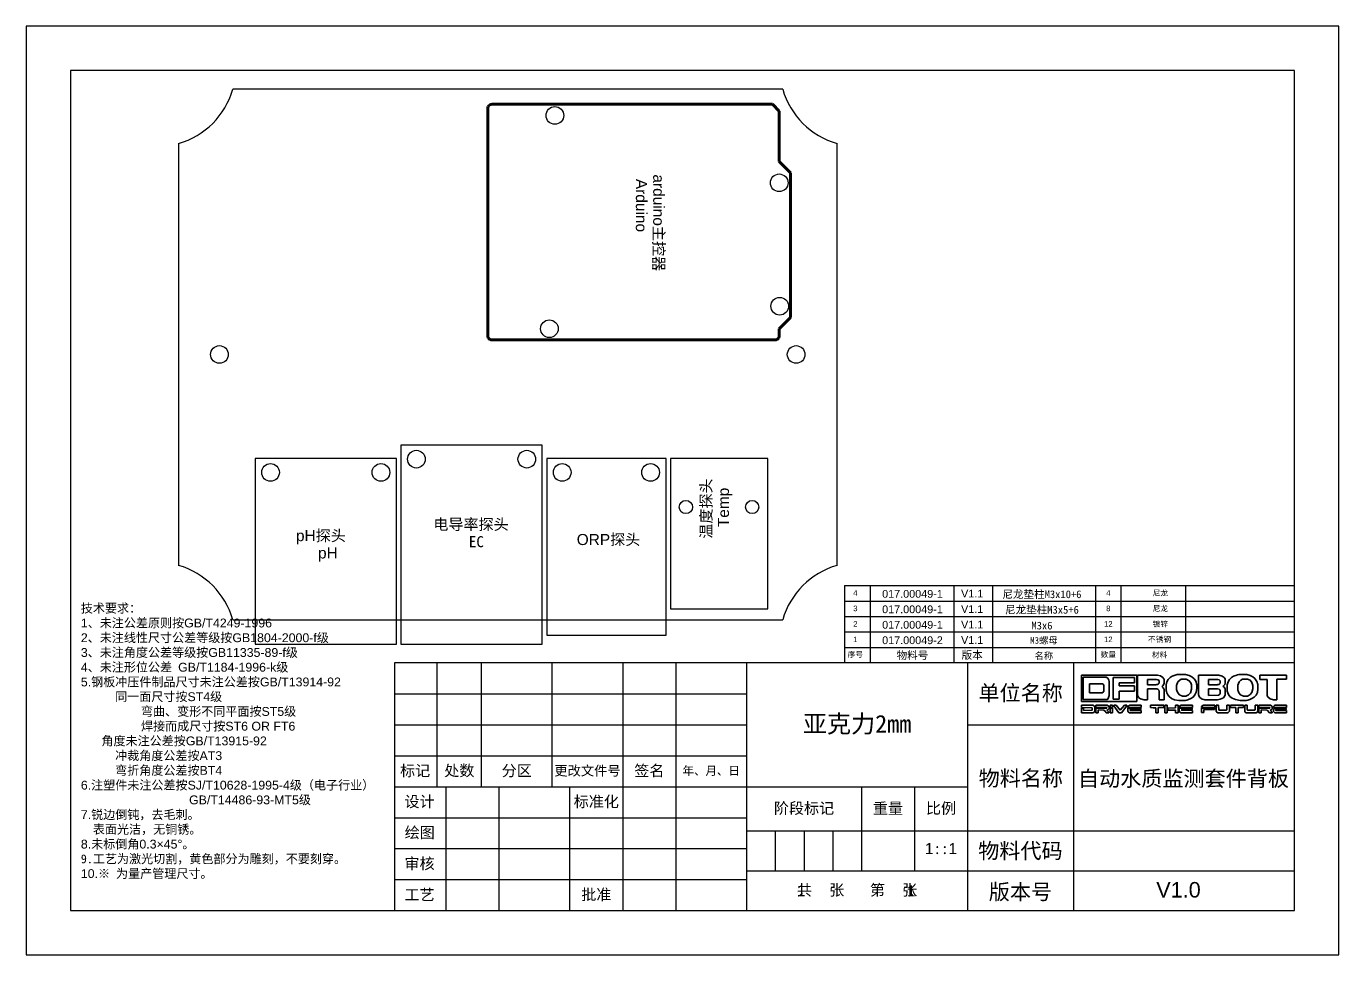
# Model space of a CAD drawing. Header units: millimetres. Extents: x 1706 to 2617, y 1277 to 1487.
# Drawn here: x 2013.2 to 2310.2, y 1276.6 to 1486.6 of the extents above; entities that cross this region are included whole.
import ezdxf

# ---------------------------------------------------------------- set-up
doc = ezdxf.new("R2010")
doc.units = ezdxf.units.MM
doc.layers.add('Engrave', color=2, linetype='Continuous')
doc.layers.add('图层 1', color=7, linetype='Continuous')
doc.layers.add('标注层', color=7, linetype='Continuous', lineweight=18)
doc.styles.get("Standard").update_dxf_attribs({"font": 'arial.ttf'})

msp = doc.modelspace()

# ---------------------------------------------------------------- linework, layer by layer
at = {"lineweight": 30}
for p, q in [((2198.361, 1360.077), (2198.361, 1342.577)), ((2198.361, 1360.077), (2300.205, 1360.077)), ((2198.361, 1360.077), (2300.205, 1360.077)), ((2204.195, 1360.077), (2204.195, 1342.577)), ((2223.133, 1360.077), (2223.133, 1342.577)), ((2231.839, 1360.077), (2231.839, 1342.577)), ((2255.175, 1360.077), (2255.175, 1342.577)), ((2260.919, 1360.077), (2260.919, 1342.577)), ((2275.548, 1360.077), (2275.548, 1342.577)), ((2198.361, 1356.577), (2300.205, 1356.577)), ((2198.361, 1356.577), (2300.205, 1356.577)), ((2198.361, 1353.077), (2300.205, 1353.077)), ((2198.361, 1353.077), (2300.205, 1353.077)), ((2198.361, 1349.577), (2300.205, 1349.577)), ((2198.361, 1346.077), (2300.205, 1346.077)), ((2106.205, 1314.577), (2106.205, 1342.577)), ((2116.205, 1314.577), (2116.205, 1342.577)), ((2132.205, 1314.577), (2132.205, 1342.577)), ((2148.205, 1342.577), (2148.205, 1286.577)), ((2160.205, 1342.577), (2160.205, 1286.577)), ((2176.205, 1342.577), (2176.205, 1286.577)), ((2226.205, 1342.577), (2226.205, 1286.577)), ((2250.205, 1342.577), (2250.205, 1286.577)), ((2096.518, 1335.577), (2176.205, 1335.577)), ((2096.518, 1328.577), (2176.205, 1328.577)), ((2226.205, 1328.577), (2300.205, 1328.577)), ((2096.518, 1321.577), (2176.205, 1321.577)), ((2096.518, 1314.577), (2226.205, 1314.577)), ((2108.205, 1286.577), (2108.205, 1314.577)), ((2120.205, 1286.577), (2120.205, 1314.577)), ((2136.205, 1286.577), (2136.205, 1314.577)), ((2202.205, 1314.577), (2202.205, 1295.577)), ((2214.205, 1314.577), (2214.205, 1295.577)), ((2096.518, 1307.577), (2176.205, 1307.577)), ((2176.205, 1304.577), (2226.205, 1304.577)), ((2182.705, 1304.577), (2182.705, 1295.577)), ((2189.205, 1304.577), (2189.205, 1295.577)), ((2195.705, 1304.577), (2195.705, 1295.577)), ((2226.205, 1304.577), (2300.205, 1304.577)), ((2096.518, 1300.577), (2176.205, 1300.577)), ((2176.205, 1295.577), (2226.205, 1295.577)), ((2226.205, 1295.577), (2300.205, 1295.577)), ((2096.518, 1293.577), (2176.205, 1293.577))]:
    msp.add_line(p, q, dxfattribs=at)
msp.add_lwpolyline([(2013.205, 1276.577), (2310.205, 1276.577), (2310.205, 1486.577), (2013.205, 1486.577)], close=True)
for points in [[(2023.205, 1286.577), (2300.205, 1286.577), (2300.205, 1476.577), (2023.205, 1476.577)], [(2300.205, 1342.577), (2096.518, 1342.577), (2096.518, 1286.577), (2300.205, 1286.577)]]:
    msp.add_lwpolyline(points, close=True, dxfattribs=at)
for points in [[(2184.381, 1472.34), (2059.964, 1472.34)], [(2047.672, 1460.048), (2047.672, 1364.631)], [(2196.672, 1364.631), (2196.672, 1460.048)], [(2059.964, 1352.34), (2184.381, 1352.34)]]:
    msp.add_lwpolyline(points)
for centre, radius in [((2132.825, 1466.401), 2), ((2183.587, 1451.168), 2), ((2183.697, 1423.259), 2), ((2131.583, 1418.172), 2), ((2056.922, 1412.34), 2), ((2187.422, 1412.34), 2), ((2101.477, 1388.666), 2), ((2126.477, 1388.666), 2), ((2068.477, 1385.666), 2), ((2093.477, 1385.666), 2), ((2134.477, 1385.666), 2), ((2154.477, 1385.666), 2), ((2162.477, 1377.84), 1.5), ((2177.477, 1377.84), 1.5)]:
    msp.add_circle(centre, radius)
for centre, start, end in [((2042.672, 1477.34), 286.12762, 343.87238), ((2201.672, 1477.34), 196.12762, 253.87238), ((2042.672, 1347.34), 16.12762, 73.87238), ((2201.672, 1347.34), 106.12762, 163.87238)]:
    msp.add_arc(centre, 18, start, end)
at = {"layer": 'Engrave'}
for p, q in [((2157.977, 1388.84), (2130.977, 1388.84)), ((2130.977, 1388.84), (2130.977, 1348.84)), ((2157.977, 1348.84), (2157.977, 1388.84)), ((2130.977, 1348.84), (2157.977, 1348.84))]:
    msp.add_line(p, q, dxfattribs=at)
at = {"layer": 'Engrave', "lineweight": 211}
for points in [[(2117.617, 1467.917), (2117.66, 1468.192)], [(2117.617, 1416.627), (2117.617, 1467.917)], [(2117.66, 1468.192), (2117.744, 1468.425)], [(2117.744, 1468.425), (2117.914, 1468.636)], [(2117.914, 1468.636), (2118.125, 1468.784)], [(2118.125, 1468.784), (2118.358, 1468.89)], [(2118.358, 1468.89), (2118.612, 1468.933)], [(2118.612, 1468.933), (2182.09, 1468.933)], [(2182.09, 1468.933), (2183.613, 1467.409)], [(2183.613, 1467.409), (2183.613, 1455.983)], [(2183.613, 1455.983), (2186.152, 1453.444)], [(2186.152, 1453.444), (2186.152, 1420.711)], [(2186.152, 1420.711), (2183.613, 1418.172)], [(2183.613, 1418.172), (2183.613, 1416.627)], [(2117.66, 1416.373), (2117.617, 1416.627)], [(2117.744, 1416.14), (2117.66, 1416.373)], [(2117.914, 1415.929), (2117.744, 1416.14)], [(2118.125, 1415.76), (2117.914, 1415.929)], [(2118.358, 1415.675), (2118.125, 1415.76)], [(2118.612, 1415.633), (2118.358, 1415.675)], [(2182.618, 1415.633), (2118.612, 1415.633)], [(2182.872, 1415.675), (2182.618, 1415.633)], [(2183.105, 1415.76), (2182.872, 1415.675)], [(2183.317, 1415.929), (2183.105, 1415.76)], [(2183.486, 1416.14), (2183.317, 1415.929)], [(2183.571, 1416.373), (2183.486, 1416.14)], [(2183.613, 1416.627), (2183.571, 1416.373)]]:
    msp.add_lwpolyline(points, dxfattribs=at)
at = {"layer": 'Engrave'}
for points in [[(2097.977, 1346.84), (2129.977, 1346.84), (2129.977, 1391.84), (2097.977, 1391.84)], [(2064.977, 1346.84), (2096.977, 1346.84), (2096.977, 1388.84), (2064.977, 1388.84)], [(2158.977, 1354.84), (2180.977, 1354.84), (2180.977, 1388.84), (2158.977, 1388.84)]]:
    msp.add_lwpolyline(points, close=True, dxfattribs=at)
at = {"layer": '图层 1', "color": 30, "lineweight": 35}
for p, q in [((2252.025, 1339.83), (2252.025, 1333.818)), ((2264.513, 1339.83), (2252.025, 1339.83)), ((2264.513, 1333.818), (2264.513, 1339.83)), ((2259.179, 1334.358), (2259.179, 1339.279)), ((2259.179, 1339.279), (2263.984, 1339.279)), ((2263.984, 1338.094), (2260.534, 1338.084)), ((2260.534, 1338.084), (2260.534, 1337.364)), ((2260.534, 1337.364), (2263.984, 1337.364)), ((2263.984, 1339.279), (2263.984, 1338.094)), ((2263.984, 1337.364), (2263.984, 1336.157)), ((2252.025, 1333.818), (2264.513, 1333.818)), ((2260.523, 1334.358), (2259.179, 1334.358)), ((2263.984, 1336.157), (2260.523, 1336.157)), ((2260.523, 1336.157), (2260.523, 1334.358))]:
    msp.add_line(p, q, dxfattribs=at)
at = {"layer": '图层 1', "color": 140, "lineweight": 35}
for p, q in [((2258.514, 1332.996), (2258.514, 1332.484)), ((2259.03, 1332.996), (2258.514, 1332.996)), ((2258.514, 1332.484), (2259.03, 1332.484)), ((2258.514, 1332.321), (2258.514, 1331.325)), ((2258.974, 1332.321), (2258.514, 1332.321)), ((2258.514, 1331.325), (2258.974, 1331.325)), ((2258.974, 1331.325), (2258.974, 1332.321)), ((2259.03, 1332.484), (2259.03, 1332.996)), ((2259.28, 1332.996), (2259.28, 1332.869)), ((2259.808, 1332.996), (2259.28, 1332.996)), ((2259.28, 1332.869), (2260.474, 1331.325)), ((2260.768, 1331.9), (2259.808, 1332.996)), ((2260.474, 1331.325), (2261.07, 1331.325)), ((2261.724, 1332.996), (2260.768, 1331.9)), ((2261.07, 1331.325), (2262.256, 1332.873)), ((2262.256, 1332.996), (2261.724, 1332.996)), ((2262.256, 1332.873), (2262.256, 1332.996)), ((2270.865, 1332.996), (2270.865, 1331.325)), ((2271.388, 1332.996), (2270.865, 1332.996)), ((2270.865, 1331.325), (2271.388, 1331.325)), ((2271.388, 1331.325), (2271.388, 1332.996)), ((2273.246, 1332.384), (2271.531, 1332.376)), ((2271.531, 1332.376), (2271.531, 1331.9)), ((2271.531, 1331.9), (2273.246, 1331.9)), ((2273.833, 1332.996), (2273.246, 1332.996)), ((2273.246, 1332.996), (2273.246, 1332.384)), ((2273.246, 1331.9), (2273.246, 1331.325)), ((2273.246, 1331.325), (2273.833, 1331.325)), ((2273.833, 1331.325), (2273.833, 1332.996)), ((2279.171, 1332.313), (2279.171, 1331.345)), ((2282.092, 1332.313), (2279.171, 1332.313)), ((2279.171, 1331.345), (2279.639, 1331.345)), ((2279.639, 1332.007), (2282.092, 1332.011)), ((2279.639, 1331.345), (2279.639, 1332.007)), ((2282.092, 1332.011), (2282.092, 1332.313)), ((2285.704, 1333.011), (2285.704, 1332.484)), ((2288.668, 1333.011), (2285.704, 1333.011)), ((2285.704, 1332.484), (2286.906, 1332.484)), ((2286.906, 1332.484), (2286.906, 1331.325)), ((2286.906, 1331.325), (2287.434, 1331.325)), ((2287.434, 1331.325), (2287.434, 1332.484)), ((2287.434, 1332.484), (2288.668, 1332.484)), ((2288.668, 1332.484), (2288.668, 1333.011))]:
    msp.add_line(p, q, dxfattribs=at)
at = {"layer": '图层 1', "color": 30, "lineweight": 35}
for points in [[(2269.212, 1339.83), (2269.212, 1339.83), (2264.661, 1339.83), (2264.661, 1339.83)], [(2264.661, 1339.83), (2264.661, 1339.83), (2264.661, 1335.247), (2264.661, 1335.247)], [(2270.704, 1338.803), (2270.704, 1338.803), (2270.292, 1339.819), (2269.212, 1339.83)], [(2273.784, 1339.957), (2273.784, 1339.957), (2271.297, 1339.703), (2271.149, 1337.586)], [(2275.509, 1339.957), (2275.509, 1339.957), (2273.784, 1339.957), (2273.784, 1339.957)], [(2278.06, 1337.523), (2278.06, 1337.523), (2278.092, 1339.565), (2275.509, 1339.957)], [(2283.098, 1339.83), (2283.098, 1339.83), (2278.504, 1339.83), (2278.504, 1339.83)], [(2278.504, 1339.83), (2278.504, 1339.83), (2278.504, 1335.353), (2278.504, 1335.353)], [(2284.537, 1338.814), (2284.537, 1338.814), (2284.346, 1339.629), (2283.098, 1339.83)], [(2287.712, 1339.957), (2287.712, 1339.957), (2285.14, 1339.682), (2284.981, 1337.628)], [(2289.405, 1339.957), (2289.405, 1339.957), (2287.712, 1339.957), (2287.712, 1339.957)], [(2291.903, 1337.586), (2291.903, 1337.586), (2291.723, 1339.586), (2289.405, 1339.957)], [(2292.326, 1339.809), (2292.326, 1339.809), (2292.326, 1338.856), (2292.326, 1338.856)], [(2298.316, 1339.809), (2298.316, 1339.809), (2292.326, 1339.809), (2292.326, 1339.809)], [(2298.385, 1339.758), (2298.385, 1339.758), (2298.372, 1339.795), (2298.316, 1339.809)], [(2298.385, 1338.877), (2298.385, 1338.877), (2298.385, 1339.758), (2298.385, 1339.758)], [(2252.39, 1334.274), (2252.39, 1334.274), (2252.39, 1339.385), (2252.39, 1339.385)], [(2252.39, 1339.385), (2252.39, 1339.385), (2257.581, 1339.385), (2257.581, 1339.385)], [(2256.809, 1337.84), (2256.809, 1337.84), (2253.803, 1337.84), (2253.803, 1337.84)], [(2253.803, 1337.84), (2253.803, 1337.84), (2253.803, 1335.787), (2253.803, 1335.787)], [(2257.041, 1337.374), (2257.041, 1337.374), (2257.094, 1337.745), (2256.809, 1337.84)], [(2257.041, 1336.189), (2257.041, 1336.189), (2257.041, 1337.374), (2257.041, 1337.374)], [(2257.581, 1339.385), (2258.168, 1339.147), (2258.271, 1338.195), (2258.271, 1338.195)], [(2258.271, 1338.195), (2258.271, 1338.195), (2258.269, 1335.702), (2258.269, 1335.702)], [(2266.905, 1337.66), (2266.905, 1337.66), (2266.905, 1338.856), (2266.905, 1338.856)], [(2266.905, 1338.856), (2266.905, 1338.856), (2269.001, 1338.856), (2269.001, 1338.856)], [(2268.916, 1337.66), (2268.916, 1337.66), (2266.905, 1337.66), (2266.905, 1337.66)], [(2266.905, 1334.242), (2266.905, 1334.242), (2266.905, 1336.739), (2266.905, 1336.739)], [(2266.905, 1336.739), (2266.905, 1336.739), (2268.948, 1336.739), (2268.948, 1336.739)], [(2269.561, 1338.02), (2269.445, 1337.692), (2268.916, 1337.66), (2268.916, 1337.66)], [(2268.948, 1336.739), (2268.948, 1336.739), (2269.53, 1336.612), (2269.604, 1336.115)], [(2269.001, 1338.856), (2269.434, 1338.824), (2269.561, 1338.528), (2269.561, 1338.528)], [(2269.561, 1338.528), (2269.561, 1338.528), (2269.561, 1338.02), (2269.561, 1338.02)], [(2270.165, 1337.247), (2270.165, 1337.247), (2270.577, 1337.427), (2270.704, 1337.988)], [(2270.704, 1336.538), (2270.704, 1336.538), (2270.704, 1336.782), (2270.165, 1337.247)], [(2270.704, 1337.988), (2270.704, 1337.988), (2270.704, 1338.803), (2270.704, 1338.803)], [(2270.704, 1334.242), (2270.704, 1334.242), (2270.704, 1336.538), (2270.704, 1336.538)], [(2271.149, 1337.586), (2271.149, 1337.586), (2271.149, 1336.454), (2271.149, 1336.454)], [(2273.52, 1337.491), (2273.752, 1338.793), (2274.737, 1338.941), (2274.737, 1338.941)], [(2273.52, 1336.538), (2273.52, 1336.538), (2273.52, 1337.491), (2273.52, 1337.491)], [(2274.885, 1335.078), (2273.731, 1335.152), (2273.52, 1336.538), (2273.52, 1336.538)], [(2274.737, 1338.941), (2274.737, 1338.941), (2275.689, 1338.941), (2275.689, 1338.941)], [(2275.372, 1334.062), (2275.372, 1334.062), (2278.102, 1334.326), (2278.06, 1336.824)], [(2276.906, 1336.676), (2276.8, 1335.247), (2275.583, 1335.078), (2275.583, 1335.078)], [(2275.689, 1338.941), (2276.896, 1338.57), (2276.906, 1337.427), (2276.906, 1337.427)], [(2276.906, 1337.427), (2276.906, 1337.427), (2276.906, 1336.676), (2276.906, 1336.676)], [(2278.06, 1336.824), (2278.06, 1336.824), (2278.06, 1337.523), (2278.06, 1337.523)], [(2280.706, 1338.846), (2280.706, 1338.846), (2282.865, 1338.846), (2282.865, 1338.846)], [(2280.706, 1337.65), (2280.706, 1337.65), (2280.706, 1338.846), (2280.706, 1338.846)], [(2282.727, 1337.65), (2282.727, 1337.65), (2280.706, 1337.65), (2280.706, 1337.65)], [(2280.706, 1335.215), (2280.706, 1335.215), (2280.706, 1336.739), (2280.706, 1336.739)], [(2280.706, 1336.739), (2280.706, 1336.739), (2282.759, 1336.739), (2282.759, 1336.739)], [(2283.404, 1338.136), (2283.352, 1337.681), (2282.727, 1337.65), (2282.727, 1337.65)], [(2282.759, 1336.739), (2283.415, 1336.708), (2283.404, 1336.242), (2283.404, 1336.242)], [(2282.865, 1338.846), (2283.33, 1338.771), (2283.404, 1338.454), (2283.404, 1338.454)], [(2283.404, 1338.454), (2283.404, 1338.454), (2283.404, 1338.136), (2283.404, 1338.136)], [(2283.965, 1337.322), (2283.965, 1337.322), (2284.431, 1337.459), (2284.537, 1338.02)], [(2284.537, 1336.623), (2284.537, 1336.623), (2284.452, 1337.068), (2283.965, 1337.322)], [(2284.537, 1338.02), (2284.537, 1338.02), (2284.537, 1338.814), (2284.537, 1338.814)], [(2284.537, 1335.321), (2284.537, 1335.321), (2284.537, 1336.623), (2284.537, 1336.623)], [(2284.981, 1337.628), (2284.981, 1337.628), (2284.981, 1336.496), (2284.981, 1336.496)], [(2287.394, 1337.576), (2287.532, 1338.708), (2288.59, 1338.941), (2288.59, 1338.941)], [(2287.394, 1336.454), (2287.394, 1336.454), (2287.394, 1337.576), (2287.394, 1337.576)], [(2288.59, 1338.941), (2288.59, 1338.941), (2289.564, 1338.941), (2289.564, 1338.941)], [(2289.194, 1334.051), (2289.194, 1334.051), (2291.935, 1334.39), (2291.903, 1336.697)], [(2290.749, 1336.697), (2290.707, 1335.438), (2289.532, 1335.078), (2289.532, 1335.078)], [(2289.564, 1338.941), (2290.495, 1338.814), (2290.749, 1337.449), (2290.749, 1337.449)], [(2290.749, 1337.449), (2290.749, 1337.449), (2290.749, 1336.697), (2290.749, 1336.697)], [(2291.903, 1336.697), (2291.903, 1336.697), (2291.903, 1337.586), (2291.903, 1337.586)], [(2292.326, 1338.856), (2292.326, 1338.856), (2293.977, 1338.856), (2293.977, 1338.856)], [(2293.977, 1338.856), (2293.977, 1338.856), (2293.977, 1335.29), (2293.977, 1335.29)], [(2296.168, 1334.242), (2296.168, 1334.242), (2296.168, 1338.877), (2296.168, 1338.877)], [(2296.168, 1338.877), (2296.168, 1338.877), (2298.385, 1338.877), (2298.385, 1338.877)], [(2257.851, 1334.274), (2257.851, 1334.274), (2252.39, 1334.274), (2252.39, 1334.274)], [(2253.803, 1335.787), (2253.803, 1335.787), (2256.713, 1335.787), (2256.713, 1335.787)], [(2256.713, 1335.787), (2256.713, 1335.787), (2256.988, 1335.85), (2257.041, 1336.189)], [(2258.269, 1335.702), (2258.306, 1335.099), (2257.851, 1334.274), (2257.851, 1334.274)], [(2264.661, 1335.247), (2264.661, 1335.247), (2264.841, 1334.316), (2266.175, 1334.242)], [(2266.175, 1334.242), (2266.175, 1334.242), (2266.905, 1334.242), (2266.905, 1334.242)], [(2269.604, 1336.115), (2269.604, 1336.115), (2269.604, 1334.242), (2269.604, 1334.242)], [(2269.604, 1334.242), (2269.604, 1334.242), (2270.704, 1334.242), (2270.704, 1334.242)], [(2271.149, 1336.454), (2271.149, 1336.454), (2271.16, 1334.379), (2273.985, 1334.062)], [(2273.985, 1334.062), (2273.985, 1334.062), (2275.372, 1334.062), (2275.372, 1334.062)], [(2275.583, 1335.078), (2275.583, 1335.078), (2274.885, 1335.078), (2274.885, 1335.078)], [(2278.504, 1335.353), (2278.504, 1335.353), (2278.536, 1334.39), (2279.912, 1334.242)], [(2279.912, 1334.242), (2279.912, 1334.242), (2282.452, 1334.242), (2282.452, 1334.242)], [(2282.928, 1335.3), (2282.928, 1335.3), (2280.706, 1335.215), (2280.706, 1335.215)], [(2282.452, 1334.242), (2282.452, 1334.242), (2284.304, 1334.199), (2284.537, 1335.321)], [(2283.404, 1335.671), (2283.352, 1335.374), (2282.928, 1335.3), (2282.928, 1335.3)], [(2283.404, 1336.242), (2283.404, 1336.242), (2283.404, 1335.671), (2283.404, 1335.671)], [(2284.981, 1336.496), (2284.981, 1336.496), (2284.738, 1334.475), (2287.871, 1334.051)], [(2288.664, 1335.078), (2287.543, 1335.226), (2287.394, 1336.454), (2287.394, 1336.454)], [(2287.871, 1334.051), (2287.871, 1334.051), (2289.194, 1334.051), (2289.194, 1334.051)], [(2289.532, 1335.078), (2289.532, 1335.078), (2288.664, 1335.078), (2288.664, 1335.078)], [(2293.977, 1335.29), (2293.977, 1335.29), (2294.199, 1334.337), (2295.448, 1334.242)], [(2295.448, 1334.242), (2295.448, 1334.242), (2296.168, 1334.242), (2296.168, 1334.242)]]:
    msp.add_open_spline(points, degree=3, dxfattribs=at)
at = {"layer": '图层 1', "color": 140, "lineweight": 35}
for points in [[(2254.589, 1332.996), (2254.589, 1332.996), (2252.025, 1332.996), (2252.025, 1332.996)], [(2252.025, 1332.996), (2252.025, 1332.996), (2252.025, 1332.472), (2252.025, 1332.472)], [(2252.025, 1332.472), (2252.025, 1332.472), (2254.37, 1332.432), (2254.37, 1332.432)], [(2252.025, 1332.313), (2252.025, 1332.313), (2252.025, 1331.325), (2252.025, 1331.325)], [(2252.446, 1332.309), (2252.446, 1332.309), (2252.025, 1332.313), (2252.025, 1332.313)], [(2252.025, 1331.325), (2252.025, 1331.325), (2254.585, 1331.325), (2254.585, 1331.325)], [(2252.446, 1331.853), (2252.446, 1331.853), (2252.446, 1332.309), (2252.446, 1332.309)], [(2254.323, 1331.904), (2254.323, 1331.904), (2252.446, 1331.853), (2252.446, 1331.853)], [(2254.43, 1331.948), (2254.43, 1331.948), (2254.406, 1331.904), (2254.323, 1331.904)], [(2254.37, 1332.432), (2254.37, 1332.432), (2254.43, 1332.341), (2254.43, 1332.281)], [(2254.43, 1332.281), (2254.43, 1332.281), (2254.43, 1331.948), (2254.43, 1331.948)], [(2254.585, 1331.325), (2254.585, 1331.325), (2254.902, 1331.36), (2255.001, 1331.666)], [(2255.001, 1332.67), (2255.001, 1332.67), (2254.918, 1332.896), (2254.589, 1332.996)], [(2255.001, 1331.666), (2255.001, 1331.666), (2255.001, 1332.67), (2255.001, 1332.67)], [(2257.823, 1332.996), (2257.823, 1332.996), (2255.24, 1332.996), (2255.24, 1332.996)], [(2255.24, 1332.996), (2255.24, 1332.996), (2255.24, 1332.527), (2255.24, 1332.527)], [(2255.24, 1332.527), (2255.24, 1332.527), (2257.704, 1332.531), (2257.704, 1332.531)], [(2255.24, 1332.321), (2255.24, 1332.321), (2255.24, 1331.325), (2255.24, 1331.325)], [(2257.704, 1332.313), (2257.704, 1332.313), (2255.24, 1332.321), (2255.24, 1332.321)], [(2255.24, 1331.325), (2255.24, 1331.325), (2255.771, 1331.325), (2255.771, 1331.325)], [(2255.771, 1331.325), (2255.771, 1331.325), (2255.771, 1331.952), (2255.771, 1331.952)], [(2255.771, 1331.952), (2255.771, 1331.952), (2257.073, 1331.9), (2257.073, 1331.9)], [(2257.073, 1331.9), (2257.073, 1331.9), (2257.494, 1331.491), (2257.494, 1331.491)], [(2257.494, 1331.491), (2257.494, 1331.491), (2257.569, 1331.36), (2257.593, 1331.325)], [(2257.593, 1331.325), (2257.593, 1331.325), (2258.164, 1331.325), (2258.164, 1331.325)], [(2257.704, 1332.531), (2257.704, 1332.531), (2257.704, 1332.313), (2257.704, 1332.313)], [(2257.74, 1331.892), (2257.74, 1331.892), (2258.204, 1331.964), (2258.22, 1332.245)], [(2258.164, 1331.468), (2258.164, 1331.468), (2257.74, 1331.892), (2257.74, 1331.892)], [(2258.22, 1332.67), (2258.22, 1332.67), (2258.125, 1332.928), (2257.823, 1332.996)], [(2258.164, 1331.325), (2258.164, 1331.325), (2258.164, 1331.468), (2258.164, 1331.468)], [(2258.22, 1332.245), (2258.22, 1332.245), (2258.22, 1332.67), (2258.22, 1332.67)], [(2262.879, 1332.996), (2262.879, 1332.996), (2262.562, 1332.861), (2262.494, 1332.71)], [(2262.494, 1332.71), (2262.494, 1332.71), (2262.494, 1332.484), (2262.494, 1332.484)], [(2262.494, 1332.484), (2262.494, 1332.484), (2265.471, 1332.484), (2265.471, 1332.484)], [(2262.494, 1332.321), (2262.494, 1332.321), (2262.494, 1331.614), (2262.494, 1331.614)], [(2265.411, 1332.321), (2265.411, 1332.321), (2262.494, 1332.321), (2262.494, 1332.321)], [(2262.494, 1331.614), (2262.494, 1331.614), (2262.57, 1331.425), (2262.875, 1331.325)], [(2262.875, 1331.325), (2262.875, 1331.325), (2265.471, 1331.325), (2265.471, 1331.325)], [(2265.471, 1332.996), (2265.471, 1332.996), (2262.879, 1332.996), (2262.879, 1332.996)], [(2263.018, 1331.853), (2263.018, 1331.853), (2262.955, 1331.92), (2262.967, 1332.007)], [(2262.967, 1332.007), (2262.967, 1332.007), (2265.411, 1332.011), (2265.411, 1332.011)], [(2265.471, 1331.853), (2265.471, 1331.853), (2263.018, 1331.853), (2263.018, 1331.853)], [(2265.411, 1332.011), (2265.411, 1332.011), (2265.411, 1332.321), (2265.411, 1332.321)], [(2265.471, 1332.484), (2265.471, 1332.484), (2265.471, 1332.996), (2265.471, 1332.996)], [(2265.471, 1331.325), (2265.471, 1331.325), (2265.471, 1331.853), (2265.471, 1331.853)], [(2267.586, 1332.996), (2267.586, 1332.996), (2267.586, 1332.484), (2267.586, 1332.484)], [(2270.614, 1332.996), (2270.614, 1332.996), (2267.586, 1332.996), (2267.586, 1332.996)], [(2267.586, 1332.484), (2267.586, 1332.484), (2268.753, 1332.436), (2268.789, 1332.428)], [(2268.789, 1332.428), (2268.789, 1332.428), (2268.789, 1331.384), (2268.789, 1331.384)], [(2268.789, 1331.384), (2268.789, 1331.384), (2268.817, 1331.337), (2268.844, 1331.325)], [(2268.844, 1331.325), (2268.844, 1331.325), (2269.368, 1331.325), (2269.368, 1331.325)], [(2269.368, 1332.476), (2269.368, 1332.476), (2270.614, 1332.48), (2270.614, 1332.48)], [(2269.368, 1331.325), (2269.368, 1331.325), (2269.368, 1332.476), (2269.368, 1332.476)], [(2270.614, 1332.48), (2270.614, 1332.48), (2270.614, 1332.996), (2270.614, 1332.996)], [(2274.508, 1332.996), (2274.508, 1332.996), (2274.321, 1332.98), (2274.119, 1332.757)], [(2274.119, 1332.757), (2274.119, 1332.757), (2274.119, 1332.48), (2274.119, 1332.48)], [(2274.119, 1332.48), (2274.119, 1332.48), (2277.103, 1332.48), (2277.103, 1332.48)], [(2274.119, 1332.313), (2274.119, 1332.313), (2274.119, 1331.571), (2274.119, 1331.571)], [(2277.04, 1332.313), (2277.04, 1332.313), (2274.119, 1332.313), (2274.119, 1332.313)], [(2274.119, 1331.571), (2274.119, 1331.571), (2274.294, 1331.356), (2274.512, 1331.325)], [(2277.103, 1333.011), (2277.103, 1333.011), (2274.508, 1332.996), (2274.508, 1332.996)], [(2274.512, 1331.325), (2274.512, 1331.325), (2277.103, 1331.325), (2277.103, 1331.325)], [(2274.631, 1331.857), (2274.631, 1331.857), (2274.575, 1331.964), (2274.579, 1331.999)], [(2274.579, 1331.999), (2274.579, 1331.999), (2277.04, 1332.011), (2277.04, 1332.011)], [(2277.103, 1331.849), (2277.103, 1331.849), (2274.631, 1331.857), (2274.631, 1331.857)], [(2277.04, 1332.011), (2277.04, 1332.011), (2277.04, 1332.313), (2277.04, 1332.313)], [(2277.103, 1332.48), (2277.103, 1332.48), (2277.103, 1333.011), (2277.103, 1333.011)], [(2277.103, 1331.325), (2277.103, 1331.325), (2277.103, 1331.849), (2277.103, 1331.849)], [(2279.568, 1333.011), (2279.568, 1333.011), (2279.33, 1332.916), (2279.171, 1332.714)], [(2279.171, 1332.714), (2279.171, 1332.714), (2279.171, 1332.48), (2279.171, 1332.48)], [(2279.171, 1332.48), (2279.171, 1332.48), (2282.132, 1332.48), (2282.132, 1332.48)], [(2282.144, 1333.011), (2282.144, 1333.011), (2279.568, 1333.011), (2279.568, 1333.011)], [(2282.132, 1332.48), (2282.132, 1332.48), (2282.171, 1332.476), (2282.199, 1332.527)], [(2282.199, 1332.948), (2282.199, 1332.948), (2282.207, 1333.007), (2282.144, 1333.011)], [(2282.199, 1332.527), (2282.199, 1332.527), (2282.199, 1332.948), (2282.199, 1332.948)], [(2282.437, 1333.011), (2282.437, 1333.011), (2282.437, 1331.614), (2282.437, 1331.614)], [(2282.957, 1333.011), (2282.957, 1333.011), (2282.437, 1333.011), (2282.437, 1333.011)], [(2282.437, 1331.614), (2282.437, 1331.614), (2282.604, 1331.388), (2282.818, 1331.325)], [(2282.818, 1331.325), (2282.818, 1331.325), (2285.041, 1331.325), (2285.041, 1331.325)], [(2283.025, 1332.944), (2283.025, 1332.944), (2283.005, 1332.992), (2282.957, 1333.011)], [(2283.049, 1331.96), (2283.049, 1331.96), (2283.025, 1332.944), (2283.025, 1332.944)], [(2283.136, 1331.904), (2283.136, 1331.904), (2283.056, 1331.928), (2283.049, 1331.96)], [(2284.707, 1331.9), (2284.707, 1331.9), (2283.136, 1331.904), (2283.136, 1331.904)], [(2284.882, 1331.944), (2284.882, 1331.944), (2284.827, 1331.916), (2284.707, 1331.9)], [(2285.458, 1333.011), (2285.458, 1333.011), (2284.882, 1333.011), (2284.882, 1333.011)], [(2284.882, 1333.011), (2284.882, 1333.011), (2284.882, 1331.944), (2284.882, 1331.944)], [(2285.041, 1331.325), (2285.041, 1331.325), (2285.283, 1331.337), (2285.458, 1331.638)], [(2285.458, 1331.638), (2285.458, 1331.638), (2285.458, 1333.011), (2285.458, 1333.011)], [(2288.922, 1333.011), (2288.922, 1333.011), (2288.922, 1331.559), (2288.922, 1331.559)], [(2289.47, 1333.011), (2289.47, 1333.011), (2288.922, 1333.011), (2288.922, 1333.011)], [(2288.922, 1331.559), (2288.922, 1331.559), (2289.061, 1331.392), (2289.252, 1331.325)], [(2289.252, 1331.325), (2289.252, 1331.325), (2291.53, 1331.325), (2291.53, 1331.325)], [(2289.494, 1331.948), (2289.494, 1331.948), (2289.47, 1333.011), (2289.47, 1333.011)], [(2289.629, 1331.9), (2289.629, 1331.9), (2289.557, 1331.908), (2289.494, 1331.948)], [(2291.133, 1331.9), (2291.133, 1331.9), (2289.629, 1331.9), (2289.629, 1331.9)], [(2291.323, 1331.999), (2291.323, 1331.999), (2291.28, 1331.92), (2291.133, 1331.9)], [(2291.327, 1333.011), (2291.327, 1333.011), (2291.323, 1331.999), (2291.323, 1331.999)], [(2291.903, 1333.011), (2291.903, 1333.011), (2291.327, 1333.011), (2291.327, 1333.011)], [(2291.53, 1331.325), (2291.53, 1331.325), (2291.812, 1331.412), (2291.903, 1331.65)], [(2291.903, 1331.65), (2291.903, 1331.65), (2291.903, 1333.011), (2291.903, 1333.011)], [(2294.729, 1333.011), (2294.729, 1333.011), (2292.137, 1333.011), (2292.137, 1333.011)], [(2292.137, 1333.011), (2292.137, 1333.011), (2292.137, 1332.519), (2292.137, 1332.519)], [(2292.137, 1332.519), (2292.137, 1332.519), (2294.645, 1332.523), (2294.645, 1332.523)], [(2294.645, 1332.321), (2294.645, 1332.321), (2292.137, 1332.317), (2292.137, 1332.317)], [(2292.137, 1332.317), (2292.137, 1332.317), (2292.137, 1331.325), (2292.137, 1331.325)], [(2292.137, 1331.325), (2292.137, 1331.325), (2292.661, 1331.325), (2292.661, 1331.325)], [(2292.661, 1331.325), (2292.661, 1331.325), (2292.661, 1331.956), (2292.661, 1331.956)], [(2292.661, 1331.956), (2292.661, 1331.956), (2293.978, 1331.896), (2293.978, 1331.896)], [(2293.978, 1331.896), (2293.978, 1331.896), (2294.546, 1331.325), (2294.546, 1331.325)], [(2294.546, 1331.325), (2294.546, 1331.325), (2295.125, 1331.325), (2295.125, 1331.325)], [(2294.645, 1332.523), (2294.645, 1332.523), (2294.645, 1332.321), (2294.645, 1332.321)], [(2294.649, 1331.896), (2294.649, 1331.896), (2295.114, 1331.991), (2295.125, 1332.182)], [(2295.125, 1331.468), (2295.125, 1331.468), (2295.014, 1331.472), (2294.649, 1331.896)], [(2295.125, 1332.666), (2295.125, 1332.666), (2295.026, 1332.968), (2294.729, 1333.011)], [(2295.125, 1332.182), (2295.125, 1332.182), (2295.125, 1332.666), (2295.125, 1332.666)], [(2295.125, 1331.325), (2295.125, 1331.325), (2295.125, 1331.468), (2295.125, 1331.468)], [(2295.792, 1333.011), (2295.792, 1333.011), (2295.542, 1332.924), (2295.415, 1332.718)], [(2295.415, 1332.718), (2295.415, 1332.718), (2295.415, 1332.472), (2295.415, 1332.472)], [(2295.415, 1332.472), (2295.415, 1332.472), (2298.385, 1332.472), (2298.385, 1332.472)], [(2295.415, 1332.305), (2295.415, 1332.305), (2295.415, 1331.61), (2295.415, 1331.61)], [(2298.324, 1332.305), (2298.324, 1332.305), (2295.415, 1332.305), (2295.415, 1332.305)], [(2295.415, 1331.61), (2295.415, 1331.61), (2295.51, 1331.404), (2295.764, 1331.325)], [(2295.764, 1331.325), (2295.764, 1331.325), (2298.385, 1331.325), (2298.385, 1331.325)], [(2298.385, 1333.011), (2298.385, 1333.011), (2295.792, 1333.011), (2295.792, 1333.011)], [(2295.872, 1331.999), (2295.872, 1331.999), (2298.32, 1332.007), (2298.32, 1332.007)], [(2295.931, 1331.853), (2295.931, 1331.853), (2295.887, 1331.9), (2295.872, 1331.999)], [(2298.385, 1331.849), (2298.385, 1331.849), (2295.931, 1331.853), (2295.931, 1331.853)], [(2298.32, 1332.007), (2298.32, 1332.007), (2298.324, 1332.305), (2298.324, 1332.305)], [(2298.385, 1332.472), (2298.385, 1332.472), (2298.385, 1333.011), (2298.385, 1333.011)], [(2298.385, 1331.325), (2298.385, 1331.325), (2298.385, 1331.849), (2298.385, 1331.849)]]:
    msp.add_open_spline(points, degree=3, dxfattribs=at)

# ---------------------------------------------------------------- texts
at = {"lineweight": 30, "attachment_point": 5}
for s, width, insert, char_height in [('4', 4.74853, (2200.827, 1358.402), 1.25), ('017.00049-1', 32.11342, (2213.745, 1358.192), 1.75), ('V1.1', 19, (2227.254, 1358.259), 1.75), ('{\\fSimSun|b0|i0|c134|p2;尼龙垫柱M3x10+6}', 36.22685, (2243.043, 1358.009), 1.75), ('4', 4.74853, (2258.066, 1358.402), 1.25), ('{\\fSimSun|b0|i0|c134|p2;尼龙}', 48.11342, (2269.847, 1358.327), 1.25), ('3', 4.74853, (2200.827, 1354.902), 1.25), ('017.00049-1', 32.11342, (2213.745, 1354.692), 1.75), ('V1.1', 19, (2227.254, 1354.759), 1.75), ('{\\fSimSun|b0|i0|c134|p2;尼龙垫柱M3x5+6}', 36.22685, (2243.043, 1354.509), 1.75), ('8', 4.74853, (2258.066, 1354.902), 1.25), ('{\\fSimSun|b0|i0|c134|p2;尼龙}', 48.11342, (2269.847, 1354.827), 1.25), ('2', 4.74853, (2200.827, 1351.402), 1.25), ('017.00049-1', 32.11342, (2213.745, 1351.192), 1.75), ('V1.1', 19, (2227.254, 1351.259), 1.75), ('{\\fSimSun|b0|i0|c134|p2;M3x6}', 36.22685, (2243.043, 1351.009), 1.75), ('12', 4.74853, (2258.066, 1351.402), 1.25), ('{\\fSimSun|b0|i0|c134|p2;镀锌}', 48.11342, (2269.847, 1351.327), 1.25), ('1', 4.74853, (2200.81, 1347.902), 1.25), ('017.00049-2', 32.11342, (2213.745, 1347.692), 1.75), ('V1.1', 19, (2227.254, 1347.759), 1.75), ('{\\fSimSun|b0|i0|c134|p2;M3螺母}', 58.05284, (2243.48, 1347.59), 1.5), ('12', 4.74853, (2258.066, 1347.902), 1.25), ('{\\fSimSun|b0|i0|c134|p2;不锈钢}', 48.11342, (2269.658, 1347.837), 1.25), ('{\\fSimSun|b0|i0|c134|p2;物料号}', 32.11342, (2213.745, 1344.192), 1.75), ('{\\fSimSun|b0|i0|c134|p2;版本}', 19, (2227.254, 1344.259), 1.75), ('{\\fSimSun|b0|i0|c134|p2;序号}', 4.74853, (2200.81, 1344.402), 1.25), ('{\\fSimSun|b0|i0|c134|p2;名称}', 58.05284, (2243.48, 1344.09), 1.5), ('{\\fSimSun|b0|i0|c134|p2;数量}', 4.74853, (2258.066, 1344.402), 1.25), ('{\\fSimSun|b0|i0|c134|p2;材料}', 48.11342, (2269.658, 1344.337), 1.25), ('单位名称', 21.47743, (2238.228, 1335.593), 3.5), ('{\\fSimSun|b0|i0|c134|p2;亚克力2mm}', 42.85932, (2201.205, 1328.577), 4), ('标记', 10, (2101.205, 1318.077), 2.5), ('处数', 10, (2111.205, 1318.077), 2.5), ('分区', 10, (2124.205, 1318.077), 2.5), ('更改文件号', 15.74962, (2140.205, 1318.077), 2.2), ('签名', 14.97075, (2154.205, 1318.077), 2.5), ('年、月、日', 16, (2168.205, 1318.077), 1.9), ('物料名称', 21.47743, (2238.27, 1316.307), 3.5), ('{\\fSimSun|b0|i0|c134|p2;自动水质监测套件背板}', 58.87792, (2275.073, 1316.244), 3.5), ('设计', 12, (2102.205, 1311.077), 2.5), ('标准化', 12, (2142.205, 1311.077), 2.5), ('阶段标记', 19, (2189.205, 1309.577), 2.5), ('重量', 12, (2208.205, 1309.577), 2.5), ('比例', 12, (2220.205, 1309.577), 2.5), ('绘图', 12, (2102.254, 1304.077), 2.5), ('1{\\fSimSun|b0|i0|c134|p2;::}1', 12, (2220.205, 1300.577), 2.5), ('物料代码', 21.47743, (2238.171, 1299.893), 3.5), ('审核', 12, (2102.205, 1297.077), 2.5), ('共    张      第    张', 42.25, (2201.205, 1291.077), 2.5), ('1', 12, (2188.576, 1291.04), 2.5), ('1', 12, (2213.428, 1291.006), 2.5), ('版本号', 21.47743, (2238.171, 1290.607), 3.5), ('V1.0', 19, (2273.942, 1291.246), 3.5), ('工艺', 12, (2102.205, 1290.077), 2.5), ('批准', 12, (2142.205, 1290.077), 2.5)]:
    msp.add_mtext_dynamic_manual_height_columns(s, width=width, gutter_width=1, heights=[0], dxfattribs=dict(at, insert=insert, char_height=char_height))
at = {"layer": 'Engrave'}
msp.add_text('ORP探头', height=2.5, dxfattribs=at).set_placement((2137.766, 1369.24))
at = {"layer": 'Engrave', "char_height": 2.5, "attachment_point": 1}
for s, width, insert, rotation in [('arduino{\\fSimSun|b0|i0|c134|p2;主控器}', 23.3893, (2157.578, 1453.072), 270), ('\\pi1.0089;Arduino', 13.92602, (2153.657, 1453.072), 270), ('{\\fSimSun|b0|i0|c134|p2;温度探头}', 13.92602, (2165.798, 1370.672), 90), ('\\pi2.6102;Temp', 13.92602, (2169.719, 1370.672), 90)]:
    msp.add_mtext_dynamic_manual_height_columns(s, width=width, gutter_width=12.5, heights=[0], dxfattribs=dict(at, insert=insert, rotation=rotation))
for s, width, insert in [('{\\fSimSun|b0|i0|c134|p2;电导率探头}', 19.41797, (2105.325, 1375.173)), ('pH{\\fSimSun|b0|i0|c134|p2;探头}', 13.92602, (2074.24, 1372.62)), ('\\pi8.033;{\\fSimSun|b0|i0|c134|p2;EC}', 19.41797, (2105.325, 1371.252)), ('\\pi4.9865;pH', 13.92602, (2074.24, 1368.7))]:
    msp.add_mtext_dynamic_manual_height_columns(s, width=width, gutter_width=12.5, heights=[0], dxfattribs=dict(at, insert=insert))
at = {"layer": '标注层', "insert": (2025.561, 1355.943), "char_height": 2, "attachment_point": 1}
msp.add_mtext_dynamic_manual_height_columns('{\\fSimSun|b0|i0|c134|p2;技术要求：\\P}1{\\fSimSun|b0|i0|c134|p2;、未注公差原则按}GB/T4249-1996\\P2{\\fSimSun|b0|i0|c134|p2;、未注线性尺寸公差等级按}GB1804-2000-f{\\fSimSun|b0|i0|c134|p2;级\\P}3{\\fSimSun|b0|i0|c134|p2;、未注角度公差等级按}GB11335-89-f{\\fSimSun|b0|i0|c134|p2;级\\P}4{\\fSimSun|b0|i0|c134|p2;、未注形位公差 }GB/T1184-1996-k{\\fSimSun|b0|i0|c134|p2;级\\P}5.{\\fSimSun|b0|i0|c134|p2;钢板冲压件制品尺寸未注公差按}GB/T13914-92\\P          {\\fSimSun|b0|i0|c134|p2;同一面尺寸按}ST4{\\fSimSun|b0|i0|c134|p2;级\\P          弯曲、变形不同平面按}ST5{\\fSimSun|b0|i0|c134|p2;级\\P          焊接而成尺寸按}ST6 OR FT6\\P      {\\fSimSun|b0|i0|c134|p2;角度未注公差按}GB/T13915-92\\P          {\\fSimSun|b0|i0|c134|p2;冲裁角度公差按}AT3\\P          {\\fSimSun|b0|i0|c134|p2;弯折角度公差按}BT4\\P6.{\\fSimSun|b0|i0|c134|p2;注塑件未注公差按}SJ/T10628-1995-4{\\fSimSun|b0|i0|c134|p2;级（电子行业）\\P                  }GB/T14486-93-MT5{\\fSimSun|b0|i0|c134|p2;级\\P}7.{\\fSimSun|b0|i0|c134|p2;锐边倒钝，去毛刺。\\P  表面光洁，无铜锈。\\P}8.{\\fSimSun|b0|i0|c134|p2;未标倒角}0.3×45°{\\fSimSun|b0|i0|c134|p2;。\\P9.工艺为激光切割，黄色部分为雕刻，不要刻穿。\\P}10.{\\fSimSun|b0|i0|c134|p2;※ 为量产管理尺寸。}', width=67.38428, gutter_width=1, heights=[0], dxfattribs=at)

doc.saveas('drawing.dxf')
